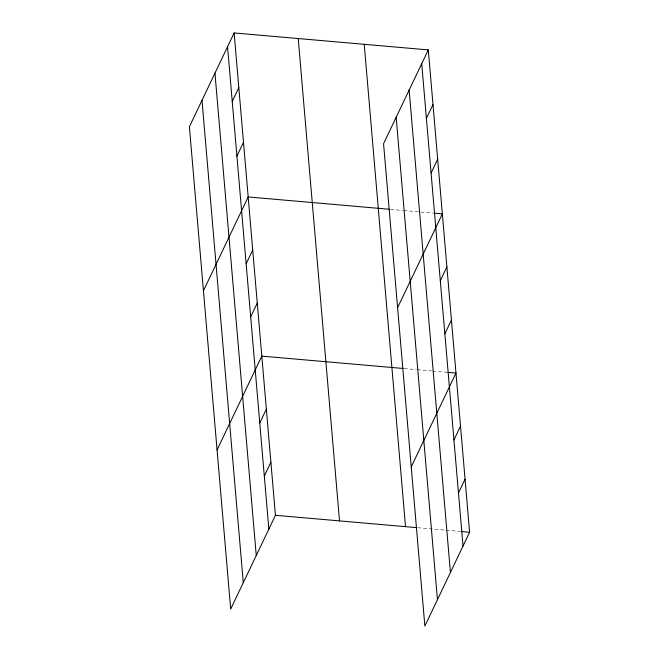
<?xml version="1.0" encoding="UTF-8"?>
<svg xmlns="http://www.w3.org/2000/svg" width="659" height="659" viewBox="0 0 659 659"><rect width="100%" height="100%" fill="white"/><g stroke="black" fill="none" stroke-linecap="round" stroke-linejoin="round"><path stroke-width="0.49" stroke-dasharray="3.29 2.47" d="M390.474 209.373L402.682 210.435M403.695 210.526L433.194 213.096M404.107 368.546L416.307 369.608M417.328 369.699L431.563 370.943M432.584 371.033L446.818 372.277M417.732 527.719L445.196 530.116M446.209 530.207L460.452 531.451"/><path stroke-width="0.99" d="M234.134 32.95L189.397 126.75L230.691 609.097L275.437 515.297L234.134 32.95L428.309 49.903L469.603 532.25L424.866 626.05L383.563 143.703L428.309 49.903M232.232 101.42L238.822 87.614M236.911 156.092L243.501 142.286M203.442 290.751L248.179 196.95L389.461 209.282M246.137 263.814L252.718 250.008M250.675 316.872L257.265 303.066M217.066 449.924L261.804 356.124L403.086 368.455M259.761 422.987L266.351 409.181M426.398 118.373L432.988 104.567M264.308 476.045L270.89 462.239M431.085 173.037L437.667 159.231M397.608 307.695L442.346 213.895L434.207 213.186M440.303 280.767L446.893 266.961M444.85 333.825L451.431 320.019M411.232 466.877L455.979 373.076L447.84 372.36M453.936 439.94L460.517 426.134M458.475 492.998L465.065 479.192M275.437 515.297L416.719 527.637M461.465 531.541L469.603 532.25M421.719 63.709L463.022 546.056M409.132 90.102L450.426 572.457M396.158 117.302L437.452 599.649M364.229 44.31L405.524 526.656M298.214 38.543L339.509 520.89M227.553 46.756L268.847 529.103M214.958 73.157L256.26 555.504M201.992 100.349L243.286 582.704"/></g></svg>
